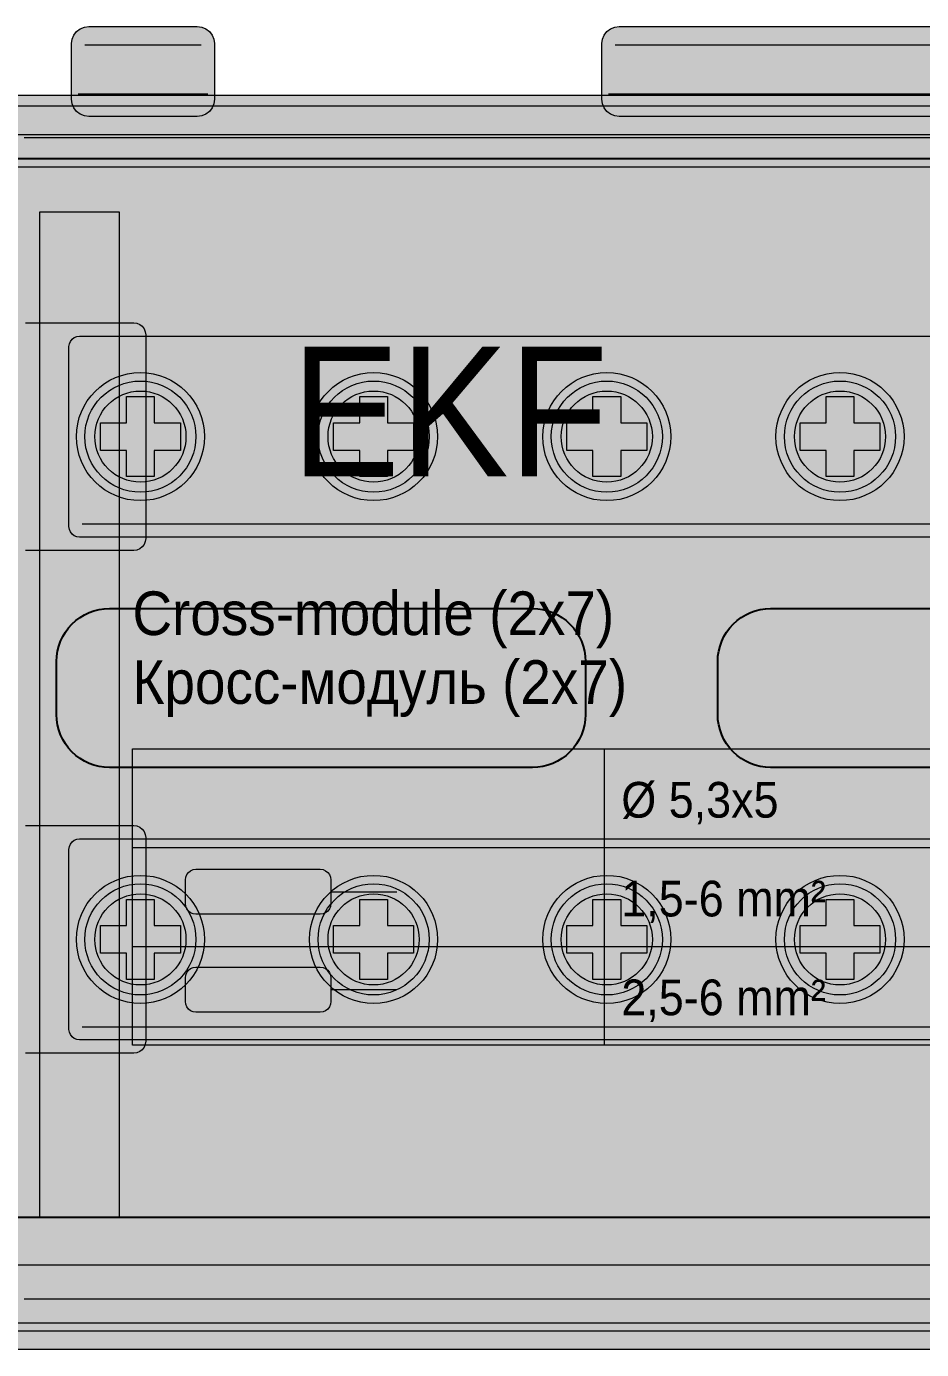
# Model space of a CAD drawing. Header units: millimetres. Extents: x 2517 to 4319, y 573 to 1664.
# Drawn here: x 2564.6 to 2598.5, y 786.9 to 836.9 of the extents above; entities that cross this region are included whole.
import ezdxf

# ---------------------------------------------------------------- set-up
doc = ezdxf.new("R2010")
doc.units = ezdxf.units.MM
for name, color, linetype, lineweight in [('EKF_DETAILS', 7, 'Continuous', 5), ('EKF_FILL', 7, 'Continuous', 5), ('EKF_LABELS', 7, 'Continuous', 5), ('EKF_OUTLINE', 7, 'Continuous', 13), ('EKF_TERMINALS', 7, 'Continuous', 5)]:
    doc.layers.add(name, color=color, linetype=linetype, lineweight=lineweight)
doc.styles.add('EKF_ARIAL', font='arial.ttf')

# ---------------------------------------------------------------- blocks, each defined once
blk = doc.blocks.new('*U7')
at = {"ltscale": 2}
blk.add_lwpolyline([(0, 20), (0, -20), (895.8, -20), (895.8, 20), (0, 20)], dxfattribs=at)
for points in [[(40.234, 3), (56.234, 3, -0.414214), (58.234, 1), (58.234, -1, -0.414214), (56.234, -3), (40.234, -3, -0.414214), (38.234, -1), (38.234, 1, -0.414214)], [(65.234, 3), (81.234, 3, -0.414214), (83.234, 1), (83.234, -1, -0.414214), (81.234, -3), (65.234, -3, -0.414214), (63.234, -1), (63.234, 1, -0.414214)]]:
    blk.add_lwpolyline(points, format="xyb", close=True, dxfattribs=at)
blk = doc.blocks.new('EKF_CM_2x7')
at = {"layer": 'EKF_FILL', "true_color": 0x74745f}
for points in [[(10.95, 50), (11.118, 49.978), (11.275, 49.913), (11.41, 49.81), (11.513, 49.675), (11.578, 49.518), (11.6, 49.35), (11.6, 47.25), (11.578, 47.082), (11.513, 46.925), (11.41, 46.79), (11.275, 46.687), (11.118, 46.622), (10.95, 46.6), (6.85, 46.6), (6.682, 46.622), (6.525, 46.687), (6.39, 46.79), (6.287, 46.925), (6.222, 47.082), (6.2, 47.25), (6.2, 49.35), (6.222, 49.518), (6.287, 49.675), (6.39, 49.81), (6.525, 49.913), (6.682, 49.978), (6.85, 50)], [(43.6, 50), (43.768, 49.978), (43.925, 49.913), (44.06, 49.81), (44.163, 49.675), (44.228, 49.518), (44.25, 49.35), (44.25, 47.25), (44.228, 47.082), (44.163, 46.925), (44.06, 46.79), (43.925, 46.687), (43.768, 46.622), (43.6, 46.6), (26.9, 46.6), (26.732, 46.622), (26.575, 46.687), (26.44, 46.79), (26.337, 46.925), (26.272, 47.082), (26.25, 47.25), (26.25, 49.35), (26.272, 49.518), (26.337, 49.675), (26.44, 49.81), (26.575, 49.913), (26.732, 49.978), (26.9, 50)]]:
    blk.add_hatch(color=47, dxfattribs=at).paths.add_polyline_path(points)
at = {"layer": 'EKF_FILL', "true_color": 0xe3e8e5}
blk.add_hatch(color=254, dxfattribs=at).paths.add_polyline_path([(69.3, 47.4), (69.611, 47.359), (69.9, 47.239), (70.149, 47.049), (70.339, 46.8), (70.459, 46.511), (70.5, 46.2), (70.5, 1.2), (70.459, 0.889), (70.339, 0.6), (70.149, 0.351), (69.9, 0.161), (69.611, 0.041), (69.3, 0), (1.2, 0), (0.889, 0.041), (0.6, 0.161), (0.351, 0.351), (0.161, 0.6), (0.041, 0.889), (0, 1.2), (0, 46.2), (0.041, 46.511), (0.161, 46.8), (0.351, 47.049), (0.6, 47.239), (0.889, 47.359), (1.2, 47.4)])
at = {"layer": 'EKF_FILL', "true_color": 0x55564e}
blk.add_hatch(color=251, dxfattribs=at).paths.add_polyline_path([(67.3, 47), (67.481, 46.976), (67.65, 46.906), (67.795, 46.795), (67.906, 46.65), (67.976, 46.481), (68, 46.3), (68, 1.4), (67.976, 1.219), (67.906, 1.05), (67.795, 0.905), (67.65, 0.794), (67.481, 0.724), (67.3, 0.7), (3.2, 0.7), (3.019, 0.724), (2.85, 0.794), (2.705, 0.905), (2.594, 1.05), (2.524, 1.219), (2.5, 1.4), (2.5, 46.3), (2.524, 46.481), (2.594, 46.65), (2.705, 46.795), (2.85, 46.906), (3.019, 46.976), (3.2, 47)])
at = {"layer": 'EKF_FILL', "true_color": 0x797c6b}
blk.add_hatch(color=8, dxfattribs=at).paths.add_polyline_path([(3.5, 47), (67, 47), (67, 45.9), (3.5, 45.9)])
at = {"layer": 'EKF_FILL', "true_color": 0x8b8e81}
blk.add_hatch(color=252, dxfattribs=at).paths.add_polyline_path([(3.3, 46.2), (67.2, 46.2), (67.2, 45), (3.3, 45)])
at = {"layer": 'EKF_FILL', "true_color": 0x66665a}
blk.add_hatch(color=251, dxfattribs=at).paths.add_polyline_path([(66.1, 45.8), (66.204, 45.786), (66.3, 45.746), (66.383, 45.683), (66.446, 45.6), (66.486, 45.504), (66.5, 45.4), (66.5, 2.3), (66.486, 2.196), (66.446, 2.1), (66.383, 2.017), (66.3, 1.954), (66.204, 1.914), (66.1, 1.9), (4.4, 1.9), (4.296, 1.914), (4.2, 1.954), (4.117, 2.017), (4.054, 2.1), (4.014, 2.196), (4, 2.3), (4, 45.4), (4.014, 45.504), (4.054, 45.6), (4.117, 45.683), (4.2, 45.746), (4.296, 45.786), (4.4, 45.8)])
at = {"layer": 'EKF_FILL', "true_color": 0x7d7d6d}
blk.add_hatch(color=8, dxfattribs=at).paths.add_polyline_path([(5, 43), (8, 43), (8, 5), (5, 5)])
at = {"layer": 'EKF_FILL', "true_color": 0x454a40}
blk.add_hatch(color=69, dxfattribs=at).paths.add_polyline_path([(7.7, 39), (62.8, 39), (62.8, 9.5), (7.7, 9.5)])
at = {"layer": 'EKF_FILL', "true_color": 0x56594c}
for points in [[(8.55, 38.8), (8.666, 38.785), (8.775, 38.74), (8.868, 38.668), (8.94, 38.575), (8.985, 38.466), (9, 38.35), (9, 30.65), (8.985, 30.534), (8.94, 30.425), (8.868, 30.332), (8.775, 30.26), (8.666, 30.215), (8.55, 30.2), (4.45, 30.2), (4.334, 30.215), (4.225, 30.26), (4.132, 30.332), (4.06, 30.425), (4.015, 30.534), (4, 30.65), (4, 38.35), (4.015, 38.466), (4.06, 38.575), (4.132, 38.668), (4.225, 38.74), (4.334, 38.785), (4.45, 38.8)], [(8.55, 19.8), (8.666, 19.785), (8.775, 19.74), (8.868, 19.668), (8.94, 19.575), (8.985, 19.466), (9, 19.35), (9, 11.65), (8.985, 11.534), (8.94, 11.425), (8.868, 11.332), (8.775, 11.26), (8.666, 11.215), (8.55, 11.2), (4.45, 11.2), (4.334, 11.215), (4.225, 11.26), (4.132, 11.332), (4.06, 11.425), (4.015, 11.534), (4, 11.65), (4, 19.35), (4.015, 19.466), (4.06, 19.575), (4.132, 19.668), (4.225, 19.74), (4.334, 19.785), (4.45, 19.8)]]:
    blk.add_hatch(color=251, dxfattribs=at).paths.add_polyline_path(points)
at = {"layer": 'EKF_FILL', "true_color": 0x8b805d}
for points in [[(64, 38.3), (64.104, 38.286), (64.2, 38.246), (64.283, 38.183), (64.346, 38.1), (64.386, 38.004), (64.4, 37.9), (64.4, 31.1), (64.386, 30.996), (64.346, 30.9), (64.283, 30.817), (64.2, 30.754), (64.104, 30.714), (64, 30.7), (6.5, 30.7), (6.396, 30.714), (6.3, 30.754), (6.217, 30.817), (6.154, 30.9), (6.114, 30.996), (6.1, 31.1), (6.1, 37.9), (6.114, 38.004), (6.154, 38.1), (6.217, 38.183), (6.3, 38.246), (6.396, 38.286), (6.5, 38.3)], [(64, 19.3), (64.104, 19.286), (64.2, 19.246), (64.283, 19.183), (64.346, 19.1), (64.386, 19.004), (64.4, 18.9), (64.4, 12.1), (64.386, 11.996), (64.346, 11.9), (64.283, 11.817), (64.2, 11.754), (64.104, 11.714), (64, 11.7), (6.5, 11.7), (6.396, 11.714), (6.3, 11.754), (6.217, 11.817), (6.154, 11.9), (6.114, 11.996), (6.1, 12.1), (6.1, 18.9), (6.114, 19.004), (6.154, 19.1), (6.217, 19.183), (6.3, 19.246), (6.396, 19.286), (6.5, 19.3)]]:
    blk.add_hatch(color=45, dxfattribs=at).paths.add_polyline_path(points)
at = {"layer": 'EKF_FILL', "true_color": 0xbe3939}
blk.add_hatch(color=15, dxfattribs=at).paths.add_polyline_path([(8.5, 38), (13.3, 38), (13.3, 32.5), (8.5, 32.5)])
at = {"layer": 'EKF_FILL', "true_color": 0xf8f8ee}
for points in [[(9.2, 33.2), (9.6, 37.3), (10.5, 37.3)], [(9.2, 33.2), (11.1, 37.3), (12, 37.3)], [(9.2, 33.2), (12.6, 36.4), (12.6, 35.5)], [(9.2, 33.2), (12.6, 34.7), (12.6, 33.9)]]:
    blk.add_hatch(color=7, dxfattribs=at).paths.add_polyline_path(points)
at = {"layer": 'EKF_FILL', "true_color": 0x625f4e}
for points in [[(11.22, 34.5), (11.199, 34.184), (11.138, 33.874), (11.036, 33.574), (10.896, 33.29), (10.72, 33.027), (10.511, 32.789), (10.273, 32.58), (10.01, 32.404), (9.726, 32.264), (9.426, 32.162), (9.116, 32.101), (8.8, 32.08), (8.484, 32.101), (8.174, 32.162), (7.874, 32.264), (7.59, 32.404), (7.327, 32.58), (7.089, 32.789), (6.88, 33.027), (6.704, 33.29), (6.564, 33.574), (6.462, 33.874), (6.401, 34.184), (6.38, 34.5), (6.401, 34.816), (6.462, 35.126), (6.564, 35.426), (6.704, 35.71), (6.88, 35.973), (7.089, 36.211), (7.327, 36.42), (7.59, 36.596), (7.874, 36.736), (8.174, 36.838), (8.484, 36.899), (8.8, 36.92), (9.116, 36.899), (9.426, 36.838), (9.726, 36.736), (10.01, 36.596), (10.273, 36.42), (10.511, 36.211), (10.72, 35.973), (10.896, 35.71), (11.036, 35.426), (11.138, 35.126), (11.199, 34.816)], [(20.037, 34.5), (20.016, 34.184), (19.954, 33.874), (19.852, 33.574), (19.712, 33.29), (19.537, 33.027), (19.328, 32.789), (19.09, 32.58), (18.827, 32.404), (18.543, 32.264), (18.243, 32.162), (17.933, 32.101), (17.617, 32.08), (17.301, 32.101), (16.99, 32.162), (16.691, 32.264), (16.407, 32.404), (16.143, 32.58), (15.905, 32.789), (15.697, 33.027), (15.521, 33.29), (15.381, 33.574), (15.279, 33.874), (15.217, 34.184), (15.197, 34.5), (15.217, 34.816), (15.279, 35.126), (15.381, 35.426), (15.521, 35.71), (15.697, 35.973), (15.905, 36.211), (16.143, 36.42), (16.407, 36.596), (16.691, 36.736), (16.99, 36.838), (17.301, 36.899), (17.617, 36.92), (17.933, 36.899), (18.243, 36.838), (18.543, 36.736), (18.827, 36.596), (19.09, 36.42), (19.328, 36.211), (19.537, 35.973), (19.712, 35.71), (19.852, 35.426), (19.954, 35.126), (20.016, 34.816)], [(28.853, 34.5), (28.833, 34.184), (28.771, 33.874), (28.669, 33.574), (28.529, 33.29), (28.353, 33.027), (28.145, 32.789), (27.907, 32.58), (27.643, 32.404), (27.359, 32.264), (27.06, 32.162), (26.749, 32.101), (26.433, 32.08), (26.117, 32.101), (25.807, 32.162), (25.507, 32.264), (25.223, 32.404), (24.96, 32.58), (24.722, 32.789), (24.513, 33.027), (24.338, 33.29), (24.198, 33.574), (24.096, 33.874), (24.034, 34.184), (24.013, 34.5), (24.034, 34.816), (24.096, 35.126), (24.198, 35.426), (24.338, 35.71), (24.513, 35.973), (24.722, 36.211), (24.96, 36.42), (25.223, 36.596), (25.507, 36.736), (25.807, 36.838), (26.117, 36.899), (26.433, 36.92), (26.749, 36.899), (27.06, 36.838), (27.359, 36.736), (27.643, 36.596), (27.907, 36.42), (28.145, 36.211), (28.353, 35.973), (28.529, 35.71), (28.669, 35.426), (28.771, 35.126), (28.833, 34.816)], [(37.67, 34.5), (37.649, 34.184), (37.588, 33.874), (37.486, 33.574), (37.346, 33.29), (37.17, 33.027), (36.961, 32.789), (36.723, 32.58), (36.46, 32.404), (36.176, 32.264), (35.876, 32.162), (35.566, 32.101), (35.25, 32.08), (34.934, 32.101), (34.624, 32.162), (34.324, 32.264), (34.04, 32.404), (33.777, 32.58), (33.539, 32.789), (33.33, 33.027), (33.154, 33.29), (33.014, 33.574), (32.912, 33.874), (32.851, 34.184), (32.83, 34.5), (32.851, 34.816), (32.912, 35.126), (33.014, 35.426), (33.154, 35.71), (33.33, 35.973), (33.539, 36.211), (33.777, 36.42), (34.04, 36.596), (34.324, 36.736), (34.624, 36.838), (34.934, 36.899), (35.25, 36.92), (35.566, 36.899), (35.876, 36.838), (36.176, 36.736), (36.46, 36.596), (36.723, 36.42), (36.961, 36.211), (37.17, 35.973), (37.346, 35.71), (37.486, 35.426), (37.588, 35.126), (37.649, 34.816)], [(11.22, 15.5), (11.199, 15.184), (11.138, 14.874), (11.036, 14.574), (10.896, 14.29), (10.72, 14.027), (10.511, 13.789), (10.273, 13.58), (10.01, 13.404), (9.726, 13.264), (9.426, 13.162), (9.116, 13.101), (8.8, 13.08), (8.484, 13.101), (8.174, 13.162), (7.874, 13.264), (7.59, 13.404), (7.327, 13.58), (7.089, 13.789), (6.88, 14.027), (6.704, 14.29), (6.564, 14.574), (6.462, 14.874), (6.401, 15.184), (6.38, 15.5), (6.401, 15.816), (6.462, 16.126), (6.564, 16.426), (6.704, 16.71), (6.88, 16.973), (7.089, 17.211), (7.327, 17.42), (7.59, 17.596), (7.874, 17.736), (8.174, 17.838), (8.484, 17.899), (8.8, 17.92), (9.116, 17.899), (9.426, 17.838), (9.726, 17.736), (10.01, 17.596), (10.273, 17.42), (10.511, 17.211), (10.72, 16.973), (10.896, 16.71), (11.036, 16.426), (11.138, 16.126), (11.199, 15.816)], [(20.037, 15.5), (20.016, 15.184), (19.954, 14.874), (19.852, 14.574), (19.712, 14.29), (19.537, 14.027), (19.328, 13.789), (19.09, 13.58), (18.827, 13.404), (18.543, 13.264), (18.243, 13.162), (17.933, 13.101), (17.617, 13.08), (17.301, 13.101), (16.99, 13.162), (16.691, 13.264), (16.407, 13.404), (16.143, 13.58), (15.905, 13.789), (15.697, 14.027), (15.521, 14.29), (15.381, 14.574), (15.279, 14.874), (15.217, 15.184), (15.197, 15.5), (15.217, 15.816), (15.279, 16.126), (15.381, 16.426), (15.521, 16.71), (15.697, 16.973), (15.905, 17.211), (16.143, 17.42), (16.407, 17.596), (16.691, 17.736), (16.99, 17.838), (17.301, 17.899), (17.617, 17.92), (17.933, 17.899), (18.243, 17.838), (18.543, 17.736), (18.827, 17.596), (19.09, 17.42), (19.328, 17.211), (19.537, 16.973), (19.712, 16.71), (19.852, 16.426), (19.954, 16.126), (20.016, 15.816)], [(28.853, 15.5), (28.833, 15.184), (28.771, 14.874), (28.669, 14.574), (28.529, 14.29), (28.353, 14.027), (28.145, 13.789), (27.907, 13.58), (27.643, 13.404), (27.359, 13.264), (27.06, 13.162), (26.749, 13.101), (26.433, 13.08), (26.117, 13.101), (25.807, 13.162), (25.507, 13.264), (25.223, 13.404), (24.96, 13.58), (24.722, 13.789), (24.513, 14.027), (24.338, 14.29), (24.198, 14.574), (24.096, 14.874), (24.034, 15.184), (24.013, 15.5), (24.034, 15.816), (24.096, 16.126), (24.198, 16.426), (24.338, 16.71), (24.513, 16.973), (24.722, 17.211), (24.96, 17.42), (25.223, 17.596), (25.507, 17.736), (25.807, 17.838), (26.117, 17.899), (26.433, 17.92), (26.749, 17.899), (27.06, 17.838), (27.359, 17.736), (27.643, 17.596), (27.907, 17.42), (28.145, 17.211), (28.353, 16.973), (28.529, 16.71), (28.669, 16.426), (28.771, 16.126), (28.833, 15.816)], [(37.67, 15.5), (37.649, 15.184), (37.588, 14.874), (37.486, 14.574), (37.346, 14.29), (37.17, 14.027), (36.961, 13.789), (36.723, 13.58), (36.46, 13.404), (36.176, 13.264), (35.876, 13.162), (35.566, 13.101), (35.25, 13.08), (34.934, 13.101), (34.624, 13.162), (34.324, 13.264), (34.04, 13.404), (33.777, 13.58), (33.539, 13.789), (33.33, 14.027), (33.154, 14.29), (33.014, 14.574), (32.912, 14.874), (32.851, 15.184), (32.83, 15.5), (32.851, 15.816), (32.912, 16.126), (33.014, 16.426), (33.154, 16.71), (33.33, 16.973), (33.539, 17.211), (33.777, 17.42), (34.04, 17.596), (34.324, 17.736), (34.624, 17.838), (34.934, 17.899), (35.25, 17.92), (35.566, 17.899), (35.876, 17.838), (36.176, 17.736), (36.46, 17.596), (36.723, 17.42), (36.961, 17.211), (37.17, 16.973), (37.346, 16.71), (37.486, 16.426), (37.588, 16.126), (37.649, 15.816)]]:
    blk.add_hatch(color=251, dxfattribs=at).paths.add_polyline_path(points)
at = {"layer": 'EKF_FILL', "true_color": 0x909087}
for points in [[(10.9, 34.5), (10.882, 34.226), (10.828, 33.956), (10.74, 33.696), (10.619, 33.45), (10.466, 33.222), (10.285, 33.015), (10.078, 32.834), (9.85, 32.681), (9.604, 32.56), (9.344, 32.472), (9.074, 32.418), (8.8, 32.4), (8.526, 32.418), (8.256, 32.472), (7.996, 32.56), (7.75, 32.681), (7.522, 32.834), (7.315, 33.015), (7.134, 33.222), (6.981, 33.45), (6.86, 33.696), (6.772, 33.956), (6.718, 34.226), (6.7, 34.5), (6.718, 34.774), (6.772, 35.044), (6.86, 35.304), (6.981, 35.55), (7.134, 35.778), (7.315, 35.985), (7.522, 36.166), (7.75, 36.319), (7.996, 36.44), (8.256, 36.528), (8.526, 36.582), (8.8, 36.6), (9.074, 36.582), (9.344, 36.528), (9.604, 36.44), (9.85, 36.319), (10.078, 36.166), (10.285, 35.985), (10.466, 35.778), (10.619, 35.55), (10.74, 35.304), (10.828, 35.044), (10.882, 34.774)], [(19.717, 34.5), (19.699, 34.226), (19.645, 33.956), (19.557, 33.696), (19.435, 33.45), (19.283, 33.222), (19.102, 33.015), (18.895, 32.834), (18.667, 32.681), (18.42, 32.56), (18.16, 32.472), (17.891, 32.418), (17.617, 32.4), (17.343, 32.418), (17.073, 32.472), (16.813, 32.56), (16.567, 32.681), (16.338, 32.834), (16.132, 33.015), (15.951, 33.222), (15.798, 33.45), (15.677, 33.696), (15.588, 33.956), (15.535, 34.226), (15.517, 34.5), (15.535, 34.774), (15.588, 35.044), (15.677, 35.304), (15.798, 35.55), (15.951, 35.778), (16.132, 35.985), (16.338, 36.166), (16.567, 36.319), (16.813, 36.44), (17.073, 36.528), (17.343, 36.582), (17.617, 36.6), (17.891, 36.582), (18.16, 36.528), (18.42, 36.44), (18.667, 36.319), (18.895, 36.166), (19.102, 35.985), (19.283, 35.778), (19.435, 35.55), (19.557, 35.304), (19.645, 35.044), (19.699, 34.774)], [(28.533, 34.5), (28.515, 34.226), (28.462, 33.956), (28.373, 33.696), (28.252, 33.45), (28.099, 33.222), (27.918, 33.015), (27.712, 32.834), (27.483, 32.681), (27.237, 32.56), (26.977, 32.472), (26.707, 32.418), (26.433, 32.4), (26.159, 32.418), (25.89, 32.472), (25.63, 32.56), (25.383, 32.681), (25.155, 32.834), (24.948, 33.015), (24.767, 33.222), (24.615, 33.45), (24.493, 33.696), (24.405, 33.956), (24.351, 34.226), (24.333, 34.5), (24.351, 34.774), (24.405, 35.044), (24.493, 35.304), (24.615, 35.55), (24.767, 35.778), (24.948, 35.985), (25.155, 36.166), (25.383, 36.319), (25.63, 36.44), (25.89, 36.528), (26.159, 36.582), (26.433, 36.6), (26.707, 36.582), (26.977, 36.528), (27.237, 36.44), (27.483, 36.319), (27.712, 36.166), (27.918, 35.985), (28.099, 35.778), (28.252, 35.55), (28.373, 35.304), (28.462, 35.044), (28.515, 34.774)], [(37.35, 34.5), (37.332, 34.226), (37.278, 33.956), (37.19, 33.696), (37.069, 33.45), (36.916, 33.222), (36.735, 33.015), (36.528, 32.834), (36.3, 32.681), (36.054, 32.56), (35.794, 32.472), (35.524, 32.418), (35.25, 32.4), (34.976, 32.418), (34.706, 32.472), (34.446, 32.56), (34.2, 32.681), (33.972, 32.834), (33.765, 33.015), (33.584, 33.222), (33.431, 33.45), (33.31, 33.696), (33.222, 33.956), (33.168, 34.226), (33.15, 34.5), (33.168, 34.774), (33.222, 35.044), (33.31, 35.304), (33.431, 35.55), (33.584, 35.778), (33.765, 35.985), (33.972, 36.166), (34.2, 36.319), (34.446, 36.44), (34.706, 36.528), (34.976, 36.582), (35.25, 36.6), (35.524, 36.582), (35.794, 36.528), (36.054, 36.44), (36.3, 36.319), (36.528, 36.166), (36.735, 35.985), (36.916, 35.778), (37.069, 35.55), (37.19, 35.304), (37.278, 35.044), (37.332, 34.774)], [(10.9, 15.5), (10.882, 15.226), (10.828, 14.956), (10.74, 14.696), (10.619, 14.45), (10.466, 14.222), (10.285, 14.015), (10.078, 13.834), (9.85, 13.681), (9.604, 13.56), (9.344, 13.472), (9.074, 13.418), (8.8, 13.4), (8.526, 13.418), (8.256, 13.472), (7.996, 13.56), (7.75, 13.681), (7.522, 13.834), (7.315, 14.015), (7.134, 14.222), (6.981, 14.45), (6.86, 14.696), (6.772, 14.956), (6.718, 15.226), (6.7, 15.5), (6.718, 15.774), (6.772, 16.044), (6.86, 16.304), (6.981, 16.55), (7.134, 16.778), (7.315, 16.985), (7.522, 17.166), (7.75, 17.319), (7.996, 17.44), (8.256, 17.528), (8.526, 17.582), (8.8, 17.6), (9.074, 17.582), (9.344, 17.528), (9.604, 17.44), (9.85, 17.319), (10.078, 17.166), (10.285, 16.985), (10.466, 16.778), (10.619, 16.55), (10.74, 16.304), (10.828, 16.044), (10.882, 15.774)], [(19.717, 15.5), (19.699, 15.226), (19.645, 14.956), (19.557, 14.696), (19.435, 14.45), (19.283, 14.222), (19.102, 14.015), (18.895, 13.834), (18.667, 13.681), (18.42, 13.56), (18.16, 13.472), (17.891, 13.418), (17.617, 13.4), (17.343, 13.418), (17.073, 13.472), (16.813, 13.56), (16.567, 13.681), (16.338, 13.834), (16.132, 14.015), (15.951, 14.222), (15.798, 14.45), (15.677, 14.696), (15.588, 14.956), (15.535, 15.226), (15.517, 15.5), (15.535, 15.774), (15.588, 16.044), (15.677, 16.304), (15.798, 16.55), (15.951, 16.778), (16.132, 16.985), (16.338, 17.166), (16.567, 17.319), (16.813, 17.44), (17.073, 17.528), (17.343, 17.582), (17.617, 17.6), (17.891, 17.582), (18.16, 17.528), (18.42, 17.44), (18.667, 17.319), (18.895, 17.166), (19.102, 16.985), (19.283, 16.778), (19.435, 16.55), (19.557, 16.304), (19.645, 16.044), (19.699, 15.774)], [(28.533, 15.5), (28.515, 15.226), (28.462, 14.956), (28.373, 14.696), (28.252, 14.45), (28.099, 14.222), (27.918, 14.015), (27.712, 13.834), (27.483, 13.681), (27.237, 13.56), (26.977, 13.472), (26.707, 13.418), (26.433, 13.4), (26.159, 13.418), (25.89, 13.472), (25.63, 13.56), (25.383, 13.681), (25.155, 13.834), (24.948, 14.015), (24.767, 14.222), (24.615, 14.45), (24.493, 14.696), (24.405, 14.956), (24.351, 15.226), (24.333, 15.5), (24.351, 15.774), (24.405, 16.044), (24.493, 16.304), (24.615, 16.55), (24.767, 16.778), (24.948, 16.985), (25.155, 17.166), (25.383, 17.319), (25.63, 17.44), (25.89, 17.528), (26.159, 17.582), (26.433, 17.6), (26.707, 17.582), (26.977, 17.528), (27.237, 17.44), (27.483, 17.319), (27.712, 17.166), (27.918, 16.985), (28.099, 16.778), (28.252, 16.55), (28.373, 16.304), (28.462, 16.044), (28.515, 15.774)], [(37.35, 15.5), (37.332, 15.226), (37.278, 14.956), (37.19, 14.696), (37.069, 14.45), (36.916, 14.222), (36.735, 14.015), (36.528, 13.834), (36.3, 13.681), (36.054, 13.56), (35.794, 13.472), (35.524, 13.418), (35.25, 13.4), (34.976, 13.418), (34.706, 13.472), (34.446, 13.56), (34.2, 13.681), (33.972, 13.834), (33.765, 14.015), (33.584, 14.222), (33.431, 14.45), (33.31, 14.696), (33.222, 14.956), (33.168, 15.226), (33.15, 15.5), (33.168, 15.774), (33.222, 16.044), (33.31, 16.304), (33.431, 16.55), (33.584, 16.778), (33.765, 16.985), (33.972, 17.166), (34.2, 17.319), (34.446, 17.44), (34.706, 17.528), (34.976, 17.582), (35.25, 17.6), (35.524, 17.582), (35.794, 17.528), (36.054, 17.44), (36.3, 17.319), (36.528, 17.166), (36.735, 16.985), (36.916, 16.778), (37.069, 16.55), (37.19, 16.304), (37.278, 16.044), (37.332, 15.774)]]:
    blk.add_hatch(color=252, dxfattribs=at).paths.add_polyline_path(points)
at = {"layer": 'EKF_FILL', "true_color": 0x797d75}
for points in [[(10.522, 34.5), (10.507, 34.275), (10.463, 34.054), (10.391, 33.841), (10.291, 33.639), (10.166, 33.452), (10.018, 33.282), (9.848, 33.134), (9.661, 33.009), (9.459, 32.909), (9.246, 32.837), (9.025, 32.793), (8.8, 32.778), (8.575, 32.793), (8.354, 32.837), (8.141, 32.909), (7.939, 33.009), (7.752, 33.134), (7.582, 33.282), (7.434, 33.452), (7.309, 33.639), (7.209, 33.841), (7.137, 34.054), (7.093, 34.275), (7.078, 34.5), (7.093, 34.725), (7.137, 34.946), (7.209, 35.159), (7.309, 35.361), (7.434, 35.548), (7.582, 35.718), (7.752, 35.866), (7.939, 35.991), (8.141, 36.091), (8.354, 36.163), (8.575, 36.207), (8.8, 36.222), (9.025, 36.207), (9.246, 36.163), (9.459, 36.091), (9.661, 35.991), (9.848, 35.866), (10.018, 35.718), (10.166, 35.548), (10.291, 35.361), (10.391, 35.159), (10.463, 34.946), (10.507, 34.725)], [(19.339, 34.5), (19.324, 34.275), (19.28, 34.054), (19.208, 33.841), (19.108, 33.639), (18.983, 33.452), (18.834, 33.282), (18.665, 33.134), (18.478, 33.009), (18.276, 32.909), (18.062, 32.837), (17.841, 32.793), (17.617, 32.778), (17.392, 32.793), (17.171, 32.837), (16.958, 32.909), (16.756, 33.009), (16.568, 33.134), (16.399, 33.282), (16.251, 33.452), (16.125, 33.639), (16.026, 33.841), (15.953, 34.054), (15.909, 34.275), (15.895, 34.5), (15.909, 34.725), (15.953, 34.946), (16.026, 35.159), (16.125, 35.361), (16.251, 35.548), (16.399, 35.718), (16.568, 35.866), (16.756, 35.991), (16.958, 36.091), (17.171, 36.163), (17.392, 36.207), (17.617, 36.222), (17.841, 36.207), (18.062, 36.163), (18.276, 36.091), (18.478, 35.991), (18.665, 35.866), (18.834, 35.718), (18.983, 35.548), (19.108, 35.361), (19.208, 35.159), (19.28, 34.946), (19.324, 34.725)], [(28.155, 34.5), (28.141, 34.275), (28.097, 34.054), (28.024, 33.841), (27.925, 33.639), (27.799, 33.452), (27.651, 33.282), (27.482, 33.134), (27.294, 33.009), (27.092, 32.909), (26.879, 32.837), (26.658, 32.793), (26.433, 32.778), (26.209, 32.793), (25.988, 32.837), (25.774, 32.909), (25.572, 33.009), (25.385, 33.134), (25.216, 33.282), (25.067, 33.452), (24.942, 33.639), (24.842, 33.841), (24.77, 34.054), (24.726, 34.275), (24.711, 34.5), (24.726, 34.725), (24.77, 34.946), (24.842, 35.159), (24.942, 35.361), (25.067, 35.548), (25.216, 35.718), (25.385, 35.866), (25.572, 35.991), (25.774, 36.091), (25.988, 36.163), (26.209, 36.207), (26.433, 36.222), (26.658, 36.207), (26.879, 36.163), (27.092, 36.091), (27.294, 35.991), (27.482, 35.866), (27.651, 35.718), (27.799, 35.548), (27.925, 35.361), (28.024, 35.159), (28.097, 34.946), (28.141, 34.725)], [(36.972, 34.5), (36.957, 34.275), (36.913, 34.054), (36.841, 33.841), (36.741, 33.639), (36.616, 33.452), (36.468, 33.282), (36.298, 33.134), (36.111, 33.009), (35.909, 32.909), (35.696, 32.837), (35.475, 32.793), (35.25, 32.778), (35.025, 32.793), (34.804, 32.837), (34.591, 32.909), (34.389, 33.009), (34.202, 33.134), (34.032, 33.282), (33.884, 33.452), (33.759, 33.639), (33.659, 33.841), (33.587, 34.054), (33.543, 34.275), (33.528, 34.5), (33.543, 34.725), (33.587, 34.946), (33.659, 35.159), (33.759, 35.361), (33.884, 35.548), (34.032, 35.718), (34.202, 35.866), (34.389, 35.991), (34.591, 36.091), (34.804, 36.163), (35.025, 36.207), (35.25, 36.222), (35.475, 36.207), (35.696, 36.163), (35.909, 36.091), (36.111, 35.991), (36.298, 35.866), (36.468, 35.718), (36.616, 35.548), (36.741, 35.361), (36.841, 35.159), (36.913, 34.946), (36.957, 34.725)], [(10.522, 15.5), (10.507, 15.275), (10.463, 15.054), (10.391, 14.841), (10.291, 14.639), (10.166, 14.452), (10.018, 14.282), (9.848, 14.134), (9.661, 14.009), (9.459, 13.909), (9.246, 13.837), (9.025, 13.793), (8.8, 13.778), (8.575, 13.793), (8.354, 13.837), (8.141, 13.909), (7.939, 14.009), (7.752, 14.134), (7.582, 14.282), (7.434, 14.452), (7.309, 14.639), (7.209, 14.841), (7.137, 15.054), (7.093, 15.275), (7.078, 15.5), (7.093, 15.725), (7.137, 15.946), (7.209, 16.159), (7.309, 16.361), (7.434, 16.548), (7.582, 16.718), (7.752, 16.866), (7.939, 16.991), (8.141, 17.091), (8.354, 17.163), (8.575, 17.207), (8.8, 17.222), (9.025, 17.207), (9.246, 17.163), (9.459, 17.091), (9.661, 16.991), (9.848, 16.866), (10.018, 16.718), (10.166, 16.548), (10.291, 16.361), (10.391, 16.159), (10.463, 15.946), (10.507, 15.725)], [(19.339, 15.5), (19.324, 15.275), (19.28, 15.054), (19.208, 14.841), (19.108, 14.639), (18.983, 14.452), (18.834, 14.282), (18.665, 14.134), (18.478, 14.009), (18.276, 13.909), (18.062, 13.837), (17.841, 13.793), (17.617, 13.778), (17.392, 13.793), (17.171, 13.837), (16.958, 13.909), (16.756, 14.009), (16.568, 14.134), (16.399, 14.282), (16.251, 14.452), (16.125, 14.639), (16.026, 14.841), (15.953, 15.054), (15.909, 15.275), (15.895, 15.5), (15.909, 15.725), (15.953, 15.946), (16.026, 16.159), (16.125, 16.361), (16.251, 16.548), (16.399, 16.718), (16.568, 16.866), (16.756, 16.991), (16.958, 17.091), (17.171, 17.163), (17.392, 17.207), (17.617, 17.222), (17.841, 17.207), (18.062, 17.163), (18.276, 17.091), (18.478, 16.991), (18.665, 16.866), (18.834, 16.718), (18.983, 16.548), (19.108, 16.361), (19.208, 16.159), (19.28, 15.946), (19.324, 15.725)], [(28.155, 15.5), (28.141, 15.275), (28.097, 15.054), (28.024, 14.841), (27.925, 14.639), (27.799, 14.452), (27.651, 14.282), (27.482, 14.134), (27.294, 14.009), (27.092, 13.909), (26.879, 13.837), (26.658, 13.793), (26.433, 13.778), (26.209, 13.793), (25.988, 13.837), (25.774, 13.909), (25.572, 14.009), (25.385, 14.134), (25.216, 14.282), (25.067, 14.452), (24.942, 14.639), (24.842, 14.841), (24.77, 15.054), (24.726, 15.275), (24.711, 15.5), (24.726, 15.725), (24.77, 15.946), (24.842, 16.159), (24.942, 16.361), (25.067, 16.548), (25.216, 16.718), (25.385, 16.866), (25.572, 16.991), (25.774, 17.091), (25.988, 17.163), (26.209, 17.207), (26.433, 17.222), (26.658, 17.207), (26.879, 17.163), (27.092, 17.091), (27.294, 16.991), (27.482, 16.866), (27.651, 16.718), (27.799, 16.548), (27.925, 16.361), (28.024, 16.159), (28.097, 15.946), (28.141, 15.725)], [(36.972, 15.5), (36.957, 15.275), (36.913, 15.054), (36.841, 14.841), (36.741, 14.639), (36.616, 14.452), (36.468, 14.282), (36.298, 14.134), (36.111, 14.009), (35.909, 13.909), (35.696, 13.837), (35.475, 13.793), (35.25, 13.778), (35.025, 13.793), (34.804, 13.837), (34.591, 13.909), (34.389, 14.009), (34.202, 14.134), (34.032, 14.282), (33.884, 14.452), (33.759, 14.639), (33.659, 14.841), (33.587, 15.054), (33.543, 15.275), (33.528, 15.5), (33.543, 15.725), (33.587, 15.946), (33.659, 16.159), (33.759, 16.361), (33.884, 16.548), (34.032, 16.718), (34.202, 16.866), (34.389, 16.991), (34.591, 17.091), (34.804, 17.163), (35.025, 17.207), (35.25, 17.222), (35.475, 17.207), (35.696, 17.163), (35.909, 17.091), (36.111, 16.991), (36.298, 16.866), (36.468, 16.718), (36.616, 16.548), (36.741, 16.361), (36.841, 16.159), (36.913, 15.946), (36.957, 15.725)]]:
    blk.add_hatch(color=8, dxfattribs=at).paths.add_polyline_path(points)
at = {"layer": 'EKF_FILL', "true_color": 0x40473f}
for points in [[(8.275, 36.012), (9.325, 36.012), (9.325, 35.025), (10.312, 35.025), (10.312, 33.975), (9.325, 33.975), (9.325, 32.988), (8.275, 32.988), (8.275, 33.975), (7.288, 33.975), (7.288, 35.025), (8.275, 35.025)], [(17.092, 36.012), (18.142, 36.012), (18.142, 35.025), (19.129, 35.025), (19.129, 33.975), (18.142, 33.975), (18.142, 32.988), (17.092, 32.988), (17.092, 33.975), (16.105, 33.975), (16.105, 35.025), (17.092, 35.025)], [(25.908, 36.012), (26.958, 36.012), (26.958, 35.025), (27.945, 35.025), (27.945, 33.975), (26.958, 33.975), (26.958, 32.988), (25.908, 32.988), (25.908, 33.975), (24.921, 33.975), (24.921, 35.025), (25.908, 35.025)], [(34.725, 36.012), (35.775, 36.012), (35.775, 35.025), (36.762, 35.025), (36.762, 33.975), (35.775, 33.975), (35.775, 32.988), (34.725, 32.988), (34.725, 33.975), (33.738, 33.975), (33.738, 35.025), (34.725, 35.025)], [(8.275, 17.012), (9.325, 17.012), (9.325, 16.025), (10.312, 16.025), (10.312, 14.975), (9.325, 14.975), (9.325, 13.988), (8.275, 13.988), (8.275, 14.975), (7.288, 14.975), (7.288, 16.025), (8.275, 16.025)], [(17.092, 17.012), (18.142, 17.012), (18.142, 16.025), (19.129, 16.025), (19.129, 14.975), (18.142, 14.975), (18.142, 13.988), (17.092, 13.988), (17.092, 14.975), (16.105, 14.975), (16.105, 16.025), (17.092, 16.025)], [(25.908, 17.012), (26.958, 17.012), (26.958, 16.025), (27.945, 16.025), (27.945, 14.975), (26.958, 14.975), (26.958, 13.988), (25.908, 13.988), (25.908, 14.975), (24.921, 14.975), (24.921, 16.025), (25.908, 16.025)], [(34.725, 17.012), (35.775, 17.012), (35.775, 16.025), (36.762, 16.025), (36.762, 14.975), (35.775, 14.975), (35.775, 13.988), (34.725, 13.988), (34.725, 14.975), (33.738, 14.975), (33.738, 16.025), (34.725, 16.025)]]:
    blk.add_hatch(color=69, dxfattribs=at).paths.add_polyline_path(points)
at = {"layer": 'EKF_FILL', "true_color": 0x383e35}
blk.add_hatch(color=250, dxfattribs=at).paths.add_polyline_path([(3.1, 3), (67.4, 3), (67.4, 1.5), (3.1, 1.5)])
at = {"layer": 'EKF_DETAILS', "color": 253, "lineweight": 5, "true_color": 0xbeb69b}
for p, q in [((6.7, 49.3), (11.1, 49.3)), ((26.75, 49.3), (43.75, 49.3))]:
    blk.add_line(p, q, dxfattribs=at)
at = {"layer": 'EKF_DETAILS', "color": 250, "lineweight": 5, "true_color": 0x292f27}
for p, q in [((6.45, 47.45), (11.35, 47.45)), ((26.5, 47.45), (44, 47.45))]:
    blk.add_line(p, q, dxfattribs=at)
at = {"layer": 'EKF_DETAILS', "color": 253, "lineweight": 5, "true_color": 0xacafa4}
blk.add_line((4, 44.7), (66.5, 44.7), dxfattribs=at)
at = {"layer": 'EKF_DETAILS', "color": 254, "lineweight": 5, "true_color": 0xe7eae0}
for p, q in [((26.333, 22.7), (26.333, 11.5)), ((8.5, 18.967), (62, 18.967)), ((16, 17.3), (18.5, 17.3)), ((8.5, 15.233), (62, 15.233)), ((16, 13.6), (18.5, 13.6))]:
    blk.add_line(p, q, dxfattribs=at)
at = {"layer": 'EKF_DETAILS', "color": 252, "lineweight": 5, "true_color": 0x9a9d8e}
blk.add_line((4, 3.2), (66.5, 3.2), dxfattribs=at)
at = {"layer": 'EKF_DETAILS', "color": 250, "lineweight": 5, "true_color": 0x31372c}
blk.add_lwpolyline([(10.95, 50), (11.118, 49.978), (11.275, 49.913), (11.41, 49.81), (11.513, 49.675), (11.578, 49.518), (11.6, 49.35), (11.6, 47.25), (11.578, 47.082), (11.513, 46.925), (11.41, 46.79), (11.275, 46.687), (11.118, 46.622), (10.95, 46.6), (6.85, 46.6), (6.682, 46.622), (6.525, 46.687), (6.39, 46.79), (6.287, 46.925), (6.222, 47.082), (6.2, 47.25), (6.2, 49.35), (6.222, 49.518), (6.287, 49.675), (6.39, 49.81), (6.525, 49.913), (6.682, 49.978), (6.85, 50)], close=True, dxfattribs=at)
blk.add_lwpolyline([(43.6, 46.6), (26.9, 46.6), (26.732, 46.622), (26.575, 46.687), (26.44, 46.79), (26.337, 46.925), (26.272, 47.082), (26.25, 47.25), (26.25, 49.35), (26.272, 49.518), (26.337, 49.675), (26.44, 49.81), (26.575, 49.913), (26.732, 49.978), (26.9, 50), (43.6, 50)], dxfattribs=at)
at = {"layer": 'EKF_DETAILS', "color": 250, "lineweight": 5, "true_color": 0x282d29}
blk.add_lwpolyline([(3.2, 47), (67.3, 47), (67.481, 46.976), (67.65, 46.906), (67.795, 46.795), (67.906, 46.65), (67.976, 46.481), (68, 46.3), (68, 1.4), (67.976, 1.219), (67.906, 1.05), (67.795, 0.905), (67.65, 0.794), (67.481, 0.724), (67.3, 0.7), (3.2, 0.7)], dxfattribs=at)
at = {"layer": 'EKF_DETAILS', "color": 250, "lineweight": 5, "true_color": 0x30372f}
blk.add_lwpolyline([(3.3, 47), (67.2, 47), (67.368, 46.978), (67.525, 46.913), (67.66, 46.81), (67.763, 46.675), (67.828, 46.518), (67.85, 46.35), (67.85, 1.65), (67.828, 1.482), (67.763, 1.325), (67.66, 1.19), (67.525, 1.087), (67.368, 1.022), (67.2, 1), (3.3, 1)], dxfattribs=at)
at = {"layer": 'EKF_DETAILS', "color": 250, "lineweight": 5, "true_color": 0x373e31}
blk.add_lwpolyline([(3.5, 47), (67, 47), (67, 45.9), (3.5, 45.9)], close=True, dxfattribs=at)
at = {"layer": 'EKF_DETAILS', "color": 252, "lineweight": 5, "true_color": 0x8e9188}
blk.add_lwpolyline([(4.4, 45.8), (66.1, 45.8), (66.204, 45.786), (66.3, 45.746), (66.383, 45.683), (66.446, 45.6), (66.486, 45.504), (66.5, 45.4), (66.5, 2.3), (66.486, 2.196), (66.446, 2.1), (66.383, 2.017), (66.3, 1.954), (66.204, 1.914), (66.1, 1.9), (4.4, 1.9)], dxfattribs=at)
at = {"layer": 'EKF_DETAILS', "color": 59, "lineweight": 5, "true_color": 0x484d42}
blk.add_lwpolyline([(5, 43), (8, 43), (8, 5), (5, 5)], close=True, dxfattribs=at)
at = {"layer": 'EKF_DETAILS', "color": 69, "lineweight": 5, "true_color": 0x40463b}
for points in [[(4.45, 38.8), (8.55, 38.8), (8.666, 38.785), (8.775, 38.74), (8.868, 38.668), (8.94, 38.575), (8.985, 38.466), (9, 38.35), (9, 30.65), (8.985, 30.534), (8.94, 30.425), (8.868, 30.332), (8.775, 30.26), (8.666, 30.215), (8.55, 30.2), (4.45, 30.2)], [(4.45, 19.8), (8.55, 19.8), (8.666, 19.785), (8.775, 19.74), (8.868, 19.668), (8.94, 19.575), (8.985, 19.466), (9, 19.35), (9, 11.65), (8.985, 11.534), (8.94, 11.425), (8.868, 11.332), (8.775, 11.26), (8.666, 11.215), (8.55, 11.2), (4.45, 11.2)]]:
    blk.add_lwpolyline(points, dxfattribs=at)
at = {"layer": 'EKF_DETAILS', "color": 254, "lineweight": 5, "true_color": 0xe7eae0}
for points in [[(8.5, 22.7), (62, 22.7), (62, 11.5), (8.5, 11.5)], [(15.6, 18.15), (15.704, 18.136), (15.8, 18.096), (15.883, 18.033), (15.946, 17.95), (15.986, 17.854), (16, 17.75), (16, 16.85), (15.986, 16.746), (15.946, 16.65), (15.883, 16.567), (15.8, 16.504), (15.704, 16.464), (15.6, 16.45), (10.9, 16.45), (10.796, 16.464), (10.7, 16.504), (10.617, 16.567), (10.554, 16.65), (10.514, 16.746), (10.5, 16.85), (10.5, 17.75), (10.514, 17.854), (10.554, 17.95), (10.617, 18.033), (10.7, 18.096), (10.796, 18.136), (10.9, 18.15)], [(15.6, 14.45), (15.704, 14.436), (15.8, 14.396), (15.883, 14.333), (15.946, 14.25), (15.986, 14.154), (16, 14.05), (16, 13.15), (15.986, 13.046), (15.946, 12.95), (15.883, 12.867), (15.8, 12.804), (15.704, 12.764), (15.6, 12.75), (10.9, 12.75), (10.796, 12.764), (10.7, 12.804), (10.617, 12.867), (10.554, 12.95), (10.514, 13.046), (10.5, 13.15), (10.5, 14.05), (10.514, 14.154), (10.554, 14.25), (10.617, 14.333), (10.7, 14.396), (10.796, 14.436), (10.9, 14.45)]]:
    blk.add_lwpolyline(points, close=True, dxfattribs=at)
at = {"layer": 'EKF_OUTLINE', "color": 250, "lineweight": 13, "true_color": 0x303733}
blk.add_lwpolyline([(1.2, 47.4), (69.3, 47.4), (69.611, 47.359), (69.9, 47.239), (70.149, 47.049), (70.339, 46.8), (70.459, 46.511), (70.5, 46.2), (70.5, 1.2), (70.459, 0.889), (70.339, 0.6), (70.149, 0.351), (69.9, 0.161), (69.611, 0.041), (69.3, 0), (1.2, 0)], dxfattribs=at)
at = {"layer": 'EKF_TERMINALS', "color": 33, "lineweight": 5, "true_color": 0xb1a078}
for p, q in [((6.6, 31.2), (63.9, 31.2)), ((6.6, 12.2), (63.9, 12.2))]:
    blk.add_line(p, q, dxfattribs=at)
at = {"layer": 'EKF_TERMINALS', "color": 59, "lineweight": 5, "true_color": 0x4b4e3f}
for points in [[(64, 30.7), (6.5, 30.7), (6.396, 30.714), (6.3, 30.754), (6.217, 30.817), (6.154, 30.9), (6.114, 30.996), (6.1, 31.1), (6.1, 37.9), (6.114, 38.004), (6.154, 38.1), (6.217, 38.183), (6.3, 38.246), (6.396, 38.286), (6.5, 38.3), (64, 38.3)], [(64, 11.7), (6.5, 11.7), (6.396, 11.714), (6.3, 11.754), (6.217, 11.817), (6.154, 11.9), (6.114, 11.996), (6.1, 12.1), (6.1, 18.9), (6.114, 19.004), (6.154, 19.1), (6.217, 19.183), (6.3, 19.246), (6.396, 19.286), (6.5, 19.3), (64, 19.3)]]:
    blk.add_lwpolyline(points, dxfattribs=at)
at = {"layer": 'EKF_TERMINALS', "color": 250, "lineweight": 5, "true_color": 0x333a33}
for points in [[(8.275, 36.012), (9.325, 36.012), (9.325, 35.025), (10.312, 35.025), (10.312, 33.975), (9.325, 33.975), (9.325, 32.988), (8.275, 32.988), (8.275, 33.975), (7.288, 33.975), (7.288, 35.025), (8.275, 35.025)], [(17.092, 36.012), (18.142, 36.012), (18.142, 35.025), (19.129, 35.025), (19.129, 33.975), (18.142, 33.975), (18.142, 32.988), (17.092, 32.988), (17.092, 33.975), (16.105, 33.975), (16.105, 35.025), (17.092, 35.025)], [(25.908, 36.012), (26.958, 36.012), (26.958, 35.025), (27.945, 35.025), (27.945, 33.975), (26.958, 33.975), (26.958, 32.988), (25.908, 32.988), (25.908, 33.975), (24.921, 33.975), (24.921, 35.025), (25.908, 35.025)], [(34.725, 36.012), (35.775, 36.012), (35.775, 35.025), (36.762, 35.025), (36.762, 33.975), (35.775, 33.975), (35.775, 32.988), (34.725, 32.988), (34.725, 33.975), (33.738, 33.975), (33.738, 35.025), (34.725, 35.025)], [(8.275, 17.012), (9.325, 17.012), (9.325, 16.025), (10.312, 16.025), (10.312, 14.975), (9.325, 14.975), (9.325, 13.988), (8.275, 13.988), (8.275, 14.975), (7.288, 14.975), (7.288, 16.025), (8.275, 16.025)], [(17.092, 17.012), (18.142, 17.012), (18.142, 16.025), (19.129, 16.025), (19.129, 14.975), (18.142, 14.975), (18.142, 13.988), (17.092, 13.988), (17.092, 14.975), (16.105, 14.975), (16.105, 16.025), (17.092, 16.025)], [(25.908, 17.012), (26.958, 17.012), (26.958, 16.025), (27.945, 16.025), (27.945, 14.975), (26.958, 14.975), (26.958, 13.988), (25.908, 13.988), (25.908, 14.975), (24.921, 14.975), (24.921, 16.025), (25.908, 16.025)], [(34.725, 17.012), (35.775, 17.012), (35.775, 16.025), (36.762, 16.025), (36.762, 14.975), (35.775, 14.975), (35.775, 13.988), (34.725, 13.988), (34.725, 14.975), (33.738, 14.975), (33.738, 16.025), (34.725, 16.025)]]:
    blk.add_lwpolyline(points, close=True, dxfattribs=at)
at = {"layer": 'EKF_TERMINALS', "color": 250, "lineweight": 5, "true_color": 0x383a35}
for centre, radius in [((8.8, 34.5), 2.42), ((8.8, 34.5), 2.1), ((17.617, 34.5), 2.42), ((17.617, 34.5), 2.1), ((26.433, 34.5), 2.42), ((26.433, 34.5), 2.1), ((35.25, 34.5), 2.42), ((35.25, 34.5), 2.1), ((8.8, 34.5), 1.722), ((17.617, 34.5), 1.722), ((26.433, 34.5), 1.722), ((35.25, 34.5), 1.722), ((8.8, 15.5), 2.42), ((8.8, 15.5), 2.1), ((17.617, 15.5), 2.42), ((17.617, 15.5), 2.1), ((26.433, 15.5), 2.42), ((26.433, 15.5), 2.1), ((35.25, 15.5), 2.42), ((35.25, 15.5), 2.1), ((8.8, 15.5), 1.722), ((17.617, 15.5), 1.722), ((26.433, 15.5), 1.722), ((35.25, 15.5), 1.722)]:
    blk.add_circle(centre, radius, dxfattribs=at)
at = {"layer": 'EKF_LABELS', "color": 7, "true_color": 0xf5f5ef, "style": 'EKF_ARIAL', "width": 0.9}
for s, height, p in [('EKF', 4.9, (14.5, 33)), ('Cross-module (2x7)', 1.65, (8.5, 27)), ('Кросс-модуль (2x7)', 1.65, (8.5, 24.4)), ('Ø 5,3x5', 1.35, (26.983, 20.1)), ('1,5-6 mm²', 1.35, (26.983, 16.367)), ('2,5-6 mm²', 1.35, (26.983, 12.633))]:
    blk.add_text(s, height=height, dxfattribs=at).set_placement(p)
blk = doc.blocks.new('*U37')
blk.add_blockref('EKF_CM_2x7', (0, 0))

msp = doc.modelspace()

# ---------------------------------------------------------------- block references
msp.add_blockref('*U37', (2560.15, 786.89))
at = {"color": 1}
msp.add_blockref('*U7', (2527.543, 811.89), dxfattribs=at)

doc.saveas('drawing.dxf')
